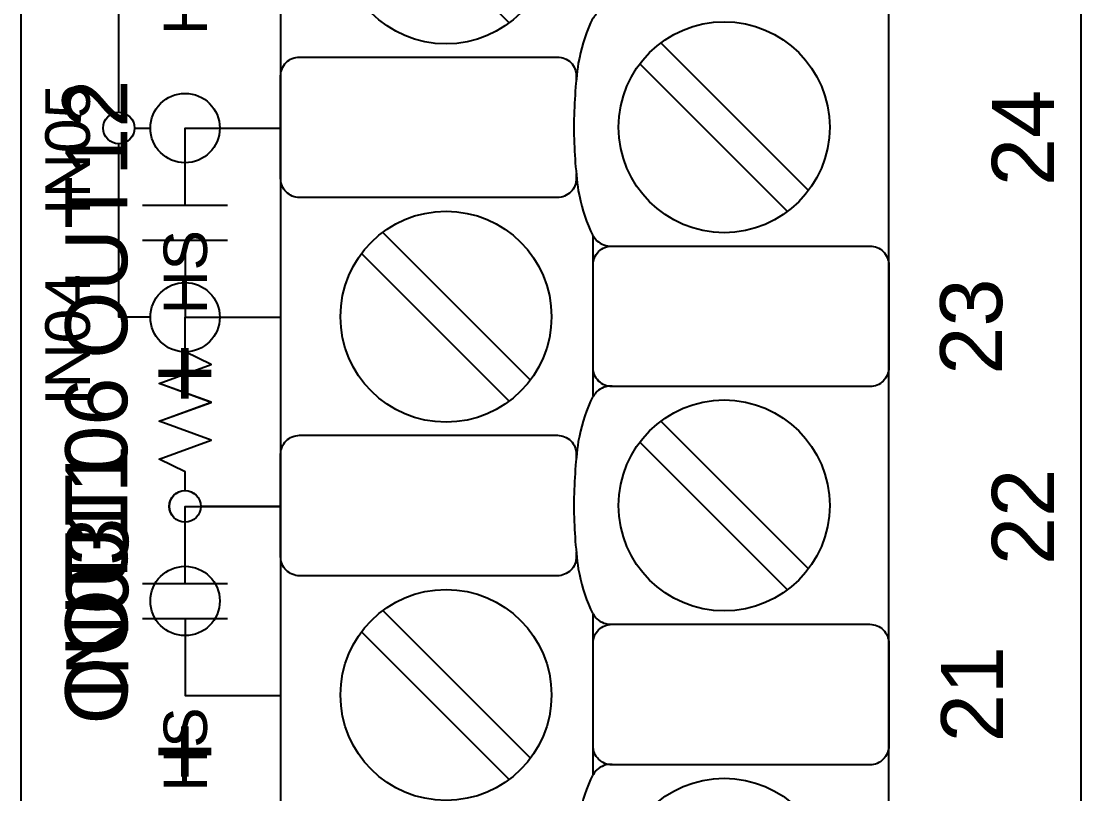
# Model space of a CAD drawing. Extents: x 1 to 47, y 1 to 34.6.
# Drawn here: x 35.169 to 36.849, y 10.742 to 11.968 of the extents above; entities that cross this region are included whole.
import ezdxf

# ---------------------------------------------------------------- set-up
doc = ezdxf.new("R2010")
doc.units = 0
doc.header["$MEASUREMENT"] = 0
for name, color, linetype in [('8_1__0__EMPTY_IO_BOARD_POS', 7, 'CONTINUOUS'), ('8_2__2___8__OPTOISOLATED_I', 7, 'CONTINUOUS'), ('8_3__7___8__OPTOISOLATED_I', 7, 'CONTINUOUS'), ('8_4__C___18__COMMON____6__', 7, 'CONTINUOUS'), ('8_5__D___18__COMMON____6__', 7, 'CONTINUOUS'), ('8_6__E___8__OPTOISOLATED_I', 7, 'CONTINUOUS'), ('8_7__4___18__COMMON____6__', 7, 'CONTINUOUS'), ('8_8__8___8__OPTOISOLATED_I', 7, 'CONTINUOUS'), ('9_0______DWG_', 7, 'CONTINUOUS')]:
    doc.layers.add(name, color=color, linetype=linetype)
doc.styles.add('ARIAL', font='arial.ttf')

msp = doc.modelspace()

# ---------------------------------------------------------------- linework, layer by layer
at = {"layer": '8_1__0__EMPTY_IO_BOARD_POS'}
msp.add_lwpolyline([(36.3965, 9.5875), (36.5145, 9.5875, 0.414213), (36.5445, 9.6175), (36.5445, 14.5993, 0.414214), (36.5145, 14.6293), (36.2015, 14.6293), (35.9567, 14.7202, 0.480048), (35.7585, 14.5752), (35.7585, 14.341, -0.414214), (35.7285, 14.311), (35.6104, 14.311, 0.414212), (35.5804, 14.281), (35.5803, 14.281), (35.5803, 9.2999, 0.414215), (35.6103, 9.2699), (35.9232, 9.27), (36.1679, 9.1791, 0.47859), (36.3665, 9.3241), (36.3665, 9.5575, -0.414214)], format="xyb", close=True, dxfattribs=at)
at = {"layer": '8_2__2___8__OPTOISOLATED_I'}
for points in [[(36.3965, 9.5875), (36.5145, 9.5875, 0.414213), (36.5445, 9.6175), (36.5445, 14.5993, 0.414214), (36.5145, 14.6293), (36.2015, 14.6293), (35.9567, 14.7202, 0.480048), (35.7585, 14.5752), (35.7585, 14.341, -0.414214), (35.7285, 14.311), (35.6104, 14.311, 0.414212), (35.5804, 14.281), (35.5803, 14.281), (35.5803, 9.2999, 0.414215), (35.6103, 9.2699), (35.9232, 9.27), (36.1679, 9.1791, 0.47859), (36.3665, 9.3241), (36.3665, 9.5575, -0.414214)], [(36.0757, 11.4182), (36.0757, 11.5811, -0.414214), (36.1057, 11.6111), (36.5145, 11.6111, -0.414214), (36.5445, 11.5811), (36.5445, 11.4182, -0.414214), (36.5145, 11.3882), (36.1057, 11.3882, -0.414214)], [(36.0757, 10.8182), (36.0757, 10.9811, -0.414214), (36.1057, 11.0111), (36.5145, 11.0111, -0.414214), (36.5445, 10.9811), (36.5445, 10.8182, -0.414214), (36.5145, 10.7882), (36.1057, 10.7882, -0.414214)]]:
    msp.add_lwpolyline(points, format="xyb", close=True, dxfattribs=at)
for points in [[(35.7087, 12.1994), (35.9429, 11.9652)], [(36.1831, 11.9334), (36.4173, 11.6993)], [(36.1497, 11.9), (36.3839, 11.6658)], [(35.4288, 11.676), (35.4288, 11.7982), (35.5799, 11.7982)], [(35.3613, 11.676), (35.4963, 11.676)], [(35.7421, 11.6328), (35.9763, 11.3986)], [(36.0757, 11.3725), (36.0757, 11.6276)], [(35.3613, 11.6203), (35.4963, 11.6203)], [(35.4288, 11.6203), (35.4288, 11.4982), (35.5799, 11.4982)], [(35.7087, 11.5994), (35.9429, 11.3652)], [(36.1831, 11.3334), (36.4173, 11.0993)], [(36.1497, 11.3), (36.3839, 11.0658)], [(35.4288, 11.076), (35.4288, 11.1982), (35.5799, 11.1982)], [(35.3613, 11.076), (35.4963, 11.076)], [(35.7421, 11.0328), (35.9763, 10.7986)], [(36.0757, 10.7725), (36.0757, 11.0276)], [(35.3613, 11.0203), (35.4963, 11.0203)], [(35.4288, 11.0203), (35.4288, 10.8982), (35.5799, 10.8982)], [(35.7087, 10.9993), (35.9429, 10.7652)]]:
    msp.add_lwpolyline(points, dxfattribs=at)
for points in [[(36.1057, 11.989, 0.191033), (36.0818, 11.9805, 0.081668), (36.0717, 11.9649, 0.0591), (36.0523, 11.9011, 0.034646), (36.0453, 11.7996, 0.03436), (36.0523, 11.6989, 0.0591), (36.0717, 11.6352, 0.081668), (36.0818, 11.6196, 0.191033), (36.1057, 11.6111)], [(36.0491, 11.726), (36.0491, 11.7181, -0.414214), (36.0191, 11.6881), (35.6103, 11.6881, -0.414214), (35.5803, 11.7181), (35.5803, 11.8809, -0.414214), (35.6103, 11.9109), (36.0191, 11.9109, -0.414214), (36.0491, 11.8809), (36.0491, 11.8741)], [(36.1057, 11.389, 0.191033), (36.0818, 11.3805, 0.081668), (36.0717, 11.3649, 0.0591), (36.0523, 11.3011, 0.034646), (36.0453, 11.1996, 0.03436), (36.0523, 11.0989, 0.0591), (36.0717, 11.0352, 0.081668), (36.0818, 11.0196, 0.191033), (36.1057, 11.0111)], [(36.0491, 11.126), (36.0491, 11.1181, -0.414214), (36.0191, 11.0881), (35.6103, 11.0881, -0.414214), (35.5803, 11.1181), (35.5803, 11.2809, -0.414214), (35.6103, 11.3109), (36.0191, 11.3109, -0.414214), (36.0491, 11.2809), (36.0491, 11.2741)], [(36.1057, 10.789, 0.191033), (36.0818, 10.7805, 0.081668), (36.0717, 10.7648, 0.0591), (36.0523, 10.7011, 0.034646), (36.0453, 10.5996, 0.03436), (36.0523, 10.4989, 0.0591), (36.0717, 10.4352, 0.081668), (36.0818, 10.4196, 0.191033), (36.1057, 10.4111)]]:
    msp.add_lwpolyline(points, format="xyb", dxfattribs=at)
for centre in [(35.8425, 12.099), (36.2835, 11.7996), (35.8425, 11.499), (36.2835, 11.1996), (35.8425, 10.899), (36.2835, 10.5996)]:
    msp.add_circle(centre, 0.1673, dxfattribs=at)
at = {"layer": '8_3__7___8__OPTOISOLATED_I'}
for points in [[(36.3965, 9.5875), (36.5145, 9.5875, 0.414213), (36.5445, 9.6175), (36.5445, 14.5993, 0.414214), (36.5145, 14.6293), (36.2015, 14.6293), (35.9567, 14.7202, 0.480048), (35.7585, 14.5752), (35.7585, 14.341, -0.414214), (35.7285, 14.311), (35.6104, 14.311, 0.414212), (35.5804, 14.281), (35.5803, 14.281), (35.5803, 9.2999, 0.414215), (35.6103, 9.2699), (35.9232, 9.27), (36.1679, 9.1791, 0.47859), (36.3665, 9.3241), (36.3665, 9.5575, -0.414214)], [(36.0757, 11.4182), (36.0757, 11.5811, -0.414214), (36.1057, 11.6111), (36.5145, 11.6111, -0.414214), (36.5445, 11.5811), (36.5445, 11.4182, -0.414214), (36.5145, 11.3882), (36.1057, 11.3882, -0.414214)], [(36.0757, 10.8182), (36.0757, 10.9811, -0.414214), (36.1057, 11.0111), (36.5145, 11.0111, -0.414214), (36.5445, 10.9811), (36.5445, 10.8182, -0.414214), (36.5145, 10.7882), (36.1057, 10.7882, -0.414214)]]:
    msp.add_lwpolyline(points, format="xyb", close=True, dxfattribs=at)
for points in [[(35.7087, 12.1994), (35.9429, 11.9652)], [(36.1831, 11.9334), (36.4173, 11.6993)], [(36.1497, 11.9), (36.3839, 11.6658)], [(35.4288, 11.676), (35.4288, 11.7982), (35.5799, 11.7982)], [(35.3613, 11.676), (35.4963, 11.676)], [(35.7421, 11.6328), (35.9763, 11.3986)], [(36.0757, 11.3725), (36.0757, 11.6276)], [(35.3613, 11.6203), (35.4963, 11.6203)], [(35.4288, 11.6203), (35.4288, 11.4982), (35.5799, 11.4982)], [(35.7087, 11.5994), (35.9429, 11.3652)], [(36.1831, 11.3334), (36.4173, 11.0993)], [(36.1497, 11.3), (36.3839, 11.0658)], [(35.4288, 11.076), (35.4288, 11.1982), (35.5799, 11.1982)], [(35.3613, 11.076), (35.4963, 11.076)], [(35.7421, 11.0328), (35.9763, 10.7986)], [(36.0757, 10.7725), (36.0757, 11.0276)], [(35.3613, 11.0203), (35.4963, 11.0203)], [(35.4288, 11.0203), (35.4288, 10.8982), (35.5799, 10.8982)], [(35.7087, 10.9993), (35.9429, 10.7652)]]:
    msp.add_lwpolyline(points, dxfattribs=at)
for points in [[(36.1057, 11.989, 0.191033), (36.0818, 11.9805, 0.081668), (36.0717, 11.9649, 0.0591), (36.0523, 11.9011, 0.034646), (36.0453, 11.7996, 0.03436), (36.0523, 11.6989, 0.0591), (36.0717, 11.6352, 0.081668), (36.0818, 11.6196, 0.191033), (36.1057, 11.6111)], [(36.0491, 11.726), (36.0491, 11.7181, -0.414214), (36.0191, 11.6881), (35.6103, 11.6881, -0.414214), (35.5803, 11.7181), (35.5803, 11.8809, -0.414214), (35.6103, 11.9109), (36.0191, 11.9109, -0.414214), (36.0491, 11.8809), (36.0491, 11.8741)], [(36.1057, 11.389, 0.191033), (36.0818, 11.3805, 0.081668), (36.0717, 11.3649, 0.0591), (36.0523, 11.3011, 0.034646), (36.0453, 11.1996, 0.03436), (36.0523, 11.0989, 0.0591), (36.0717, 11.0352, 0.081668), (36.0818, 11.0196, 0.191033), (36.1057, 11.0111)], [(36.0491, 11.126), (36.0491, 11.1181, -0.414214), (36.0191, 11.0881), (35.6103, 11.0881, -0.414214), (35.5803, 11.1181), (35.5803, 11.2809, -0.414214), (35.6103, 11.3109), (36.0191, 11.3109, -0.414214), (36.0491, 11.2809), (36.0491, 11.2741)], [(36.1057, 10.789, 0.191033), (36.0818, 10.7805, 0.081668), (36.0717, 10.7648, 0.0591), (36.0523, 10.7011, 0.034646), (36.0453, 10.5996, 0.03436), (36.0523, 10.4989, 0.0591), (36.0717, 10.4352, 0.081668), (36.0818, 10.4196, 0.191033), (36.1057, 10.4111)]]:
    msp.add_lwpolyline(points, format="xyb", dxfattribs=at)
for centre in [(35.8425, 12.099), (36.2835, 11.7996), (35.8425, 11.499), (36.2835, 11.1996), (35.8425, 10.899), (36.2835, 10.5996)]:
    msp.add_circle(centre, 0.1673, dxfattribs=at)
at = {"layer": '8_4__C___18__COMMON____6__'}
for points in [[(36.3965, 9.5875), (36.5145, 9.5875, 0.414213), (36.5445, 9.6175), (36.5445, 14.5993, 0.414214), (36.5145, 14.6293), (36.2015, 14.6293), (35.9567, 14.7202, 0.480048), (35.7585, 14.5752), (35.7585, 14.341, -0.414214), (35.7285, 14.311), (35.6104, 14.311, 0.414212), (35.5804, 14.281), (35.5803, 14.281), (35.5803, 9.2999, 0.414215), (35.6103, 9.2699), (35.9232, 9.27), (36.1679, 9.1791, 0.47859), (36.3665, 9.3241), (36.3665, 9.5575, -0.414214)], [(36.0757, 11.4182), (36.0757, 11.5811, -0.414214), (36.1057, 11.6111), (36.5145, 11.6111, -0.414214), (36.5445, 11.5811), (36.5445, 11.4182, -0.414214), (36.5145, 11.3882), (36.1057, 11.3882, -0.414214)], [(36.0757, 10.8182), (36.0757, 10.9811, -0.414214), (36.1057, 11.0111), (36.5145, 11.0111, -0.414214), (36.5445, 10.9811), (36.5445, 10.8182, -0.414214), (36.5145, 10.7882), (36.1057, 10.7882, -0.414214)]]:
    msp.add_lwpolyline(points, format="xyb", close=True, dxfattribs=at)
for points in [[(35.7087, 12.1994), (35.9429, 11.9652)], [(35.3238, 11.8232), (35.3238, 12.0732)], [(36.1831, 11.9334), (36.4173, 11.6993)], [(36.1497, 11.9), (36.3839, 11.6658)], [(35.3488, 11.7982), (35.3738, 11.7982)], [(35.4838, 11.7982), (35.5799, 11.7982)], [(35.3738, 11.4981), (35.3238, 11.4981), (35.3238, 11.7732)], [(35.7421, 11.6328), (35.9763, 11.3986)], [(36.0757, 11.3725), (36.0757, 11.6276)], [(35.7087, 11.5994), (35.9429, 11.3652)], [(35.4838, 11.4982), (35.5799, 11.4982)], [(36.1831, 11.3334), (36.4173, 11.0993)], [(36.1497, 11.3), (36.3839, 11.0658)], [(35.4288, 11.1031), (35.4288, 11.1982), (35.5799, 11.1982)], [(35.7421, 11.0328), (35.9763, 10.7986)], [(36.0757, 10.7725), (36.0757, 11.0276)], [(35.4288, 10.9931), (35.4288, 10.8982), (35.5799, 10.8982)], [(35.7087, 10.9993), (35.9429, 10.7652)]]:
    msp.add_lwpolyline(points, dxfattribs=at)
for points in [[(36.1057, 11.989, 0.191033), (36.0818, 11.9805, 0.081668), (36.0717, 11.9649, 0.0591), (36.0523, 11.9011, 0.034646), (36.0453, 11.7996, 0.03436), (36.0523, 11.6989, 0.0591), (36.0717, 11.6352, 0.081668), (36.0818, 11.6196, 0.191033), (36.1057, 11.6111)], [(36.0491, 11.726), (36.0491, 11.7181, -0.414214), (36.0191, 11.6881), (35.6103, 11.6881, -0.414214), (35.5803, 11.7181), (35.5803, 11.8809, -0.414214), (35.6103, 11.9109), (36.0191, 11.9109, -0.414214), (36.0491, 11.8809), (36.0491, 11.8741)], [(36.1057, 11.389, 0.191033), (36.0818, 11.3805, 0.081668), (36.0717, 11.3649, 0.0591), (36.0523, 11.3011, 0.034646), (36.0453, 11.1996, 0.03436), (36.0523, 11.0989, 0.0591), (36.0717, 11.0352, 0.081668), (36.0818, 11.0196, 0.191033), (36.1057, 11.0111)], [(36.0491, 11.126), (36.0491, 11.1181, -0.414214), (36.0191, 11.0881), (35.6103, 11.0881, -0.414214), (35.5803, 11.1181), (35.5803, 11.2809, -0.414214), (35.6103, 11.3109), (36.0191, 11.3109, -0.414214), (36.0491, 11.2809), (36.0491, 11.2741)], [(36.1057, 10.789, 0.191033), (36.0818, 10.7805, 0.081668), (36.0717, 10.7648, 0.0591), (36.0523, 10.7011, 0.034646), (36.0453, 10.5996, 0.03436), (36.0523, 10.4989, 0.0591), (36.0717, 10.4352, 0.081668), (36.0818, 10.4196, 0.191033), (36.1057, 10.4111)]]:
    msp.add_lwpolyline(points, format="xyb", dxfattribs=at)
for centre, radius in [((35.8425, 12.099), 0.1673), ((36.2835, 11.7996), 0.1673), ((35.4288, 11.7982), 0.055), ((35.3238, 11.7982), 0.025), ((35.8425, 11.499), 0.1673), ((35.4288, 11.4982), 0.055), ((36.2835, 11.1996), 0.1673), ((35.4288, 11.0481), 0.055), ((35.8425, 10.899), 0.1673), ((36.2835, 10.5996), 0.1673)]:
    msp.add_circle(centre, radius, dxfattribs=at)
at = {"layer": '8_5__D___18__COMMON____6__'}
for points in [[(36.3965, 9.5875), (36.5145, 9.5875, 0.414213), (36.5445, 9.6175), (36.5445, 14.5993, 0.414214), (36.5145, 14.6293), (36.2015, 14.6293), (35.9567, 14.7202, 0.480048), (35.7585, 14.5752), (35.7585, 14.341, -0.414214), (35.7285, 14.311), (35.6104, 14.311, 0.414212), (35.5804, 14.281), (35.5803, 14.281), (35.5803, 9.2999, 0.414215), (35.6103, 9.2699), (35.9232, 9.27), (36.1679, 9.1791, 0.47859), (36.3665, 9.3241), (36.3665, 9.5575, -0.414214)], [(36.0757, 11.4182), (36.0757, 11.5811, -0.414214), (36.1057, 11.6111), (36.5145, 11.6111, -0.414214), (36.5445, 11.5811), (36.5445, 11.4182, -0.414214), (36.5145, 11.3882), (36.1057, 11.3882, -0.414214)], [(36.0757, 10.8182), (36.0757, 10.9811, -0.414214), (36.1057, 11.0111), (36.5145, 11.0111, -0.414214), (36.5445, 10.9811), (36.5445, 10.8182, -0.414214), (36.5145, 10.7882), (36.1057, 10.7882, -0.414214)]]:
    msp.add_lwpolyline(points, format="xyb", close=True, dxfattribs=at)
for points in [[(35.7087, 12.1994), (35.9429, 11.9652)], [(35.3238, 11.8232), (35.3238, 12.0732)], [(36.1831, 11.9334), (36.4173, 11.6993)], [(36.1497, 11.9), (36.3839, 11.6658)], [(35.3488, 11.7982), (35.3738, 11.7982)], [(35.4838, 11.7982), (35.5799, 11.7982)], [(35.3738, 11.4981), (35.3238, 11.4981), (35.3238, 11.7732)], [(35.7421, 11.6328), (35.9763, 11.3986)], [(36.0757, 11.3725), (36.0757, 11.6276)], [(35.7087, 11.5994), (35.9429, 11.3652)], [(35.4838, 11.4982), (35.5799, 11.4982)], [(36.1831, 11.3334), (36.4173, 11.0993)], [(36.1497, 11.3), (36.3839, 11.0658)], [(35.4288, 11.1031), (35.4288, 11.1982), (35.5799, 11.1982)], [(35.7421, 11.0328), (35.9763, 10.7986)], [(36.0757, 10.7725), (36.0757, 11.0276)], [(35.4288, 10.9931), (35.4288, 10.8982), (35.5799, 10.8982)], [(35.7087, 10.9993), (35.9429, 10.7652)]]:
    msp.add_lwpolyline(points, dxfattribs=at)
for points in [[(36.1057, 11.989, 0.191033), (36.0818, 11.9805, 0.081668), (36.0717, 11.9649, 0.0591), (36.0523, 11.9011, 0.034646), (36.0453, 11.7996, 0.03436), (36.0523, 11.6989, 0.0591), (36.0717, 11.6352, 0.081668), (36.0818, 11.6196, 0.191033), (36.1057, 11.6111)], [(36.0491, 11.726), (36.0491, 11.7181, -0.414214), (36.0191, 11.6881), (35.6103, 11.6881, -0.414214), (35.5803, 11.7181), (35.5803, 11.8809, -0.414214), (35.6103, 11.9109), (36.0191, 11.9109, -0.414214), (36.0491, 11.8809), (36.0491, 11.8741)], [(36.1057, 11.389, 0.191033), (36.0818, 11.3805, 0.081668), (36.0717, 11.3649, 0.0591), (36.0523, 11.3011, 0.034646), (36.0453, 11.1996, 0.03436), (36.0523, 11.0989, 0.0591), (36.0717, 11.0352, 0.081668), (36.0818, 11.0196, 0.191033), (36.1057, 11.0111)], [(36.0491, 11.126), (36.0491, 11.1181, -0.414214), (36.0191, 11.0881), (35.6103, 11.0881, -0.414214), (35.5803, 11.1181), (35.5803, 11.2809, -0.414214), (35.6103, 11.3109), (36.0191, 11.3109, -0.414214), (36.0491, 11.2809), (36.0491, 11.2741)], [(36.1057, 10.789, 0.191033), (36.0818, 10.7805, 0.081668), (36.0717, 10.7648, 0.0591), (36.0523, 10.7011, 0.034646), (36.0453, 10.5996, 0.03436), (36.0523, 10.4989, 0.0591), (36.0717, 10.4352, 0.081668), (36.0818, 10.4196, 0.191033), (36.1057, 10.4111)]]:
    msp.add_lwpolyline(points, format="xyb", dxfattribs=at)
for centre, radius in [((35.8425, 12.099), 0.1673), ((36.2835, 11.7996), 0.1673), ((35.4288, 11.7982), 0.055), ((35.3238, 11.7982), 0.025), ((35.8425, 11.499), 0.1673), ((35.4288, 11.4982), 0.055), ((36.2835, 11.1996), 0.1673), ((35.4288, 11.0481), 0.055), ((35.8425, 10.899), 0.1673), ((36.2835, 10.5996), 0.1673)]:
    msp.add_circle(centre, radius, dxfattribs=at)
at = {"layer": '8_6__E___8__OPTOISOLATED_I'}
for points in [[(36.3965, 9.5875), (36.5145, 9.5875, 0.414213), (36.5445, 9.6175), (36.5445, 14.5993, 0.414214), (36.5145, 14.6293), (36.2015, 14.6293), (35.9567, 14.7202, 0.480048), (35.7585, 14.5752), (35.7585, 14.341, -0.414214), (35.7285, 14.311), (35.6104, 14.311, 0.414212), (35.5804, 14.281), (35.5803, 14.281), (35.5803, 9.2999, 0.414215), (35.6103, 9.2699), (35.9232, 9.27), (36.1679, 9.1791, 0.47859), (36.3665, 9.3241), (36.3665, 9.5575, -0.414214)], [(36.0757, 11.4182), (36.0757, 11.5811, -0.414214), (36.1057, 11.6111), (36.5145, 11.6111, -0.414214), (36.5445, 11.5811), (36.5445, 11.4182, -0.414214), (36.5145, 11.3882), (36.1057, 11.3882, -0.414214)], [(36.0757, 10.8182), (36.0757, 10.9811, -0.414214), (36.1057, 11.0111), (36.5145, 11.0111, -0.414214), (36.5445, 10.9811), (36.5445, 10.8182, -0.414214), (36.5145, 10.7882), (36.1057, 10.7882, -0.414214)]]:
    msp.add_lwpolyline(points, format="xyb", close=True, dxfattribs=at)
for points in [[(35.7087, 12.1994), (35.9429, 11.9652)], [(36.1831, 11.9334), (36.4173, 11.6993)], [(36.1497, 11.9), (36.3839, 11.6658)], [(35.7421, 11.6328), (35.9763, 11.3986)], [(36.0757, 11.3725), (36.0757, 11.6276)], [(35.7087, 11.5994), (35.9429, 11.3652)], [(35.4288, 11.2232), (35.4288, 11.2531), (35.3876, 11.2731), (35.4701, 11.3031), (35.3876, 11.3331), (35.4701, 11.3632), (35.3876, 11.3932), (35.4701, 11.4232), (35.4288, 11.4432), (35.4288, 11.4982), (35.5799, 11.4982)], [(36.1831, 11.3334), (36.4173, 11.0993)], [(36.1497, 11.3), (36.3839, 11.0658)], [(35.5799, 11.1982), (35.4538, 11.1982)], [(35.4288, 11.076), (35.4288, 11.1732)], [(35.3688, 11.076), (35.4888, 11.076)], [(35.7421, 11.0328), (35.9763, 10.7986)], [(36.0757, 10.7725), (36.0757, 11.0276)], [(35.3688, 11.0203), (35.4888, 11.0203)], [(35.4288, 11.0203), (35.4288, 10.8982), (35.5799, 10.8982)], [(35.7087, 10.9993), (35.9429, 10.7652)]]:
    msp.add_lwpolyline(points, dxfattribs=at)
for points in [[(36.1057, 11.989, 0.191033), (36.0818, 11.9805, 0.081668), (36.0717, 11.9649, 0.0591), (36.0523, 11.9011, 0.034646), (36.0453, 11.7996, 0.03436), (36.0523, 11.6989, 0.0591), (36.0717, 11.6352, 0.081668), (36.0818, 11.6196, 0.191033), (36.1057, 11.6111)], [(36.0491, 11.726), (36.0491, 11.7181, -0.414214), (36.0191, 11.6881), (35.6103, 11.6881, -0.414214), (35.5803, 11.7181), (35.5803, 11.8809, -0.414214), (35.6103, 11.9109), (36.0191, 11.9109, -0.414214), (36.0491, 11.8809), (36.0491, 11.8741)], [(36.1057, 11.389, 0.191033), (36.0818, 11.3805, 0.081668), (36.0717, 11.3649, 0.0591), (36.0523, 11.3011, 0.034646), (36.0453, 11.1996, 0.03436), (36.0523, 11.0989, 0.0591), (36.0717, 11.0352, 0.081668), (36.0818, 11.0196, 0.191033), (36.1057, 11.0111)], [(36.0491, 11.126), (36.0491, 11.1181, -0.414214), (36.0191, 11.0881), (35.6103, 11.0881, -0.414214), (35.5803, 11.1181), (35.5803, 11.2809, -0.414214), (35.6103, 11.3109), (36.0191, 11.3109, -0.414214), (36.0491, 11.2809), (36.0491, 11.2741)], [(36.1057, 10.789, 0.191033), (36.0818, 10.7805, 0.081668), (36.0717, 10.7648, 0.0591), (36.0523, 10.7011, 0.034646), (36.0453, 10.5996, 0.03436), (36.0523, 10.4989, 0.0591), (36.0717, 10.4352, 0.081668), (36.0818, 10.4196, 0.191033), (36.1057, 10.4111)]]:
    msp.add_lwpolyline(points, format="xyb", dxfattribs=at)
for centre, radius in [((35.8425, 12.099), 0.1673), ((36.2835, 11.7996), 0.1673), ((35.8425, 11.499), 0.1673), ((36.2835, 11.1996), 0.1673), ((35.4288, 11.1982), 0.025), ((35.8425, 10.899), 0.1673), ((36.2835, 10.5996), 0.1673)]:
    msp.add_circle(centre, radius, dxfattribs=at)
at = {"layer": '8_7__4___18__COMMON____6__'}
for points in [[(36.3965, 9.5875), (36.5145, 9.5875, 0.414213), (36.5445, 9.6175), (36.5445, 14.5993, 0.414214), (36.5145, 14.6293), (36.2015, 14.6293), (35.9567, 14.7202, 0.480048), (35.7585, 14.5752), (35.7585, 14.341, -0.414214), (35.7285, 14.311), (35.6104, 14.311, 0.414212), (35.5804, 14.281), (35.5803, 14.281), (35.5803, 9.2999, 0.414215), (35.6103, 9.2699), (35.9232, 9.27), (36.1679, 9.1791, 0.47859), (36.3665, 9.3241), (36.3665, 9.5575, -0.414214)], [(36.0757, 11.4182), (36.0757, 11.5811, -0.414214), (36.1057, 11.6111), (36.5145, 11.6111, -0.414214), (36.5445, 11.5811), (36.5445, 11.4182, -0.414214), (36.5145, 11.3882), (36.1057, 11.3882, -0.414214)], [(36.0757, 10.8182), (36.0757, 10.9811, -0.414214), (36.1057, 11.0111), (36.5145, 11.0111, -0.414214), (36.5445, 10.9811), (36.5445, 10.8182, -0.414214), (36.5145, 10.7882), (36.1057, 10.7882, -0.414214)]]:
    msp.add_lwpolyline(points, format="xyb", close=True, dxfattribs=at)
for points in [[(35.7087, 12.1994), (35.9429, 11.9652)], [(35.3238, 11.8232), (35.3238, 12.0732)], [(36.1831, 11.9334), (36.4173, 11.6993)], [(36.1497, 11.9), (36.3839, 11.6658)], [(35.3488, 11.7982), (35.3738, 11.7982)], [(35.4838, 11.7982), (35.5799, 11.7982)], [(35.3738, 11.4982), (35.3238, 11.4982), (35.3238, 11.7732)], [(35.7421, 11.6328), (35.9763, 11.3986)], [(36.0757, 11.3725), (36.0757, 11.6276)], [(35.7087, 11.5994), (35.9429, 11.3652)], [(35.4838, 11.4982), (35.5799, 11.4982)], [(36.1831, 11.3334), (36.4173, 11.0993)], [(36.1497, 11.3), (36.3839, 11.0658)], [(35.4288, 11.1031), (35.4288, 11.1982), (35.5799, 11.1982)], [(35.7421, 11.0328), (35.9763, 10.7986)], [(36.0757, 10.7725), (36.0757, 11.0276)], [(35.4288, 10.9931), (35.4288, 10.8982), (35.5799, 10.8982)], [(35.7087, 10.9993), (35.9429, 10.7652)]]:
    msp.add_lwpolyline(points, dxfattribs=at)
for points in [[(36.1057, 11.989, 0.191033), (36.0818, 11.9805, 0.081668), (36.0717, 11.9649, 0.0591), (36.0523, 11.9011, 0.034646), (36.0453, 11.7996, 0.03436), (36.0523, 11.6989, 0.0591), (36.0717, 11.6352, 0.081668), (36.0818, 11.6196, 0.191033), (36.1057, 11.6111)], [(36.0491, 11.726), (36.0491, 11.7181, -0.414214), (36.0191, 11.6881), (35.6103, 11.6881, -0.414214), (35.5803, 11.7181), (35.5803, 11.8809, -0.414214), (35.6103, 11.9109), (36.0191, 11.9109, -0.414214), (36.0491, 11.8809), (36.0491, 11.8741)], [(36.1057, 11.389, 0.191033), (36.0818, 11.3805, 0.081668), (36.0717, 11.3649, 0.0591), (36.0523, 11.3011, 0.034646), (36.0453, 11.1996, 0.03436), (36.0523, 11.0989, 0.0591), (36.0717, 11.0352, 0.081668), (36.0818, 11.0196, 0.191033), (36.1057, 11.0111)], [(36.0491, 11.126), (36.0491, 11.1181, -0.414214), (36.0191, 11.0881), (35.6103, 11.0881, -0.414214), (35.5803, 11.1181), (35.5803, 11.2809, -0.414214), (35.6103, 11.3109), (36.0191, 11.3109, -0.414214), (36.0491, 11.2809), (36.0491, 11.2741)], [(36.1057, 10.789, 0.191033), (36.0818, 10.7805, 0.081668), (36.0717, 10.7648, 0.0591), (36.0523, 10.7011, 0.034646), (36.0453, 10.5996, 0.03436), (36.0523, 10.4989, 0.0591), (36.0717, 10.4352, 0.081668), (36.0818, 10.4196, 0.191033), (36.1057, 10.4111)]]:
    msp.add_lwpolyline(points, format="xyb", dxfattribs=at)
for centre, radius in [((35.8425, 12.099), 0.1673), ((36.2835, 11.7996), 0.1673), ((35.4288, 11.7982), 0.055), ((35.3238, 11.7982), 0.025), ((35.8425, 11.499), 0.1673), ((35.4288, 11.4982), 0.055), ((36.2835, 11.1996), 0.1673), ((35.4288, 11.0481), 0.055), ((35.8425, 10.899), 0.1673), ((36.2835, 10.5996), 0.1673)]:
    msp.add_circle(centre, radius, dxfattribs=at)
at = {"layer": '8_8__8___8__OPTOISOLATED_I'}
for points in [[(36.3965, 9.5875), (36.5145, 9.5875, 0.414213), (36.5445, 9.6175), (36.5445, 14.5993, 0.414214), (36.5145, 14.6293), (36.2015, 14.6293), (35.9567, 14.7202, 0.480048), (35.7585, 14.5752), (35.7585, 14.341, -0.414214), (35.7285, 14.311), (35.6104, 14.311, 0.414212), (35.5804, 14.281), (35.5803, 14.281), (35.5803, 9.2999, 0.414215), (35.6103, 9.2699), (35.9232, 9.27), (36.1679, 9.1791, 0.47859), (36.3665, 9.3241), (36.3665, 9.5575, -0.414214)], [(36.0757, 11.4182), (36.0757, 11.5811, -0.414214), (36.1057, 11.6111), (36.5145, 11.6111, -0.414214), (36.5445, 11.5811), (36.5445, 11.4182, -0.414214), (36.5145, 11.3882), (36.1057, 11.3882, -0.414214)], [(36.0757, 10.8182), (36.0757, 10.9811, -0.414214), (36.1057, 11.0111), (36.5145, 11.0111, -0.414214), (36.5445, 10.9811), (36.5445, 10.8182, -0.414214), (36.5145, 10.7882), (36.1057, 10.7882, -0.414214)]]:
    msp.add_lwpolyline(points, format="xyb", close=True, dxfattribs=at)
for points in [[(35.7087, 12.1994), (35.9429, 11.9652)], [(36.1831, 11.9334), (36.4173, 11.6993)], [(36.1497, 11.9), (36.3839, 11.6658)], [(35.7421, 11.6328), (35.9763, 11.3986)], [(36.0757, 11.3725), (36.0757, 11.6276)], [(35.7087, 11.5994), (35.9429, 11.3652)], [(35.4288, 11.223), (35.4288, 11.2531), (35.3876, 11.2731), (35.4701, 11.3031), (35.3876, 11.3331), (35.4701, 11.3631), (35.3876, 11.3931), (35.4701, 11.4232), (35.4288, 11.4432), (35.4288, 11.4981), (35.5799, 11.4981)], [(36.1831, 11.3334), (36.4173, 11.0993)], [(36.1497, 11.3), (36.3839, 11.0658)], [(35.4537, 11.1982), (35.5799, 11.1982)], [(35.4288, 11.076), (35.4288, 11.1733)], [(35.3688, 11.076), (35.4888, 11.076)], [(35.7421, 11.0328), (35.9763, 10.7986)], [(36.0757, 10.7725), (36.0757, 11.0276)], [(35.3688, 11.0203), (35.4888, 11.0203)], [(35.4288, 11.0203), (35.4288, 10.8982), (35.5799, 10.8982)], [(35.7087, 10.9993), (35.9429, 10.7652)]]:
    msp.add_lwpolyline(points, dxfattribs=at)
for points in [[(36.1057, 11.989, 0.191033), (36.0818, 11.9805, 0.081668), (36.0717, 11.9649, 0.0591), (36.0523, 11.9011, 0.034646), (36.0453, 11.7996, 0.03436), (36.0523, 11.6989, 0.0591), (36.0717, 11.6352, 0.081668), (36.0818, 11.6196, 0.191033), (36.1057, 11.6111)], [(36.0491, 11.726), (36.0491, 11.7181, -0.414214), (36.0191, 11.6881), (35.6103, 11.6881, -0.414214), (35.5803, 11.7181), (35.5803, 11.8809, -0.414214), (35.6103, 11.9109), (36.0191, 11.9109, -0.414214), (36.0491, 11.8809), (36.0491, 11.8741)], [(36.1057, 11.389, 0.191033), (36.0818, 11.3805, 0.081668), (36.0717, 11.3649, 0.0591), (36.0523, 11.3011, 0.034646), (36.0453, 11.1996, 0.03436), (36.0523, 11.0989, 0.0591), (36.0717, 11.0352, 0.081668), (36.0818, 11.0196, 0.191033), (36.1057, 11.0111)], [(36.0491, 11.126), (36.0491, 11.1181, -0.414214), (36.0191, 11.0881), (35.6103, 11.0881, -0.414214), (35.5803, 11.1181), (35.5803, 11.2809, -0.414214), (35.6103, 11.3109), (36.0191, 11.3109, -0.414214), (36.0491, 11.2809), (36.0491, 11.2741)], [(36.1057, 10.789, 0.191033), (36.0818, 10.7805, 0.081668), (36.0717, 10.7648, 0.0591), (36.0523, 10.7011, 0.034646), (36.0453, 10.5996, 0.03436), (36.0523, 10.4989, 0.0591), (36.0717, 10.4352, 0.081668), (36.0818, 10.4196, 0.191033), (36.1057, 10.4111)]]:
    msp.add_lwpolyline(points, format="xyb", dxfattribs=at)
for centre, radius in [((35.8425, 12.099), 0.1673), ((36.2835, 11.7996), 0.1673), ((35.8425, 11.499), 0.1673), ((36.2835, 11.1996), 0.1673), ((35.4288, 11.1982), 0.0249), ((35.8425, 10.899), 0.1673), ((36.2835, 10.5996), 0.1673)]:
    msp.add_circle(centre, radius, dxfattribs=at)
at = {"layer": '9_0______DWG_'}
msp.add_lwpolyline([(35.169, 3.6192), (35.169, 20.2795, -0.468367), (35.229, 20.3295), (36.7989, 20.3295, -0.414132), (36.849, 20.2795), (36.849, 3.6192, -0.414214), (36.7989, 3.5692), (35.219, 3.5692, -0.414287)], format="xyb", close=True, dxfattribs=at)

# ---------------------------------------------------------------- texts
at = {"layer": '8_2__2___8__OPTOISOLATED_I', "style": 'ARIAL'}
for s, p in [('OUT12', (35.3372, 11.4323)), ('OUT11', (35.3372, 10.8526))]:
    msp.add_text(s, height=0.09833, rotation=90, dxfattribs=at).set_placement(p)
at = {"layer": '8_3__7___8__OPTOISOLATED_I', "style": 'ARIAL'}
for s, height, p in [('OUT12', 0.09833, (35.3372, 11.4323)), ('+', 0.118, (35.4856, 11.3612)), ('OUT11', 0.09833, (35.3372, 10.8525)), ('+', 0.118, (35.4856, 10.7612))]:
    msp.add_text(s, height=height, rotation=90, dxfattribs=at).set_placement(p)
at = {"layer": '8_4__C___18__COMMON____6__', "style": 'ARIAL'}
for s, height, p in [('IN05', 0.0708, (35.2779, 11.6595)), ('IN04', 0.0708, (35.2779, 11.3577)), ('IN03', 0.09833, (35.3388, 10.8902))]:
    msp.add_text(s, height=height, rotation=90, dxfattribs=at).set_placement(p)
at = {"layer": '8_5__D___18__COMMON____6__', "style": 'ARIAL'}
for s, height, p in [('IN05', 0.0708, (35.2779, 11.6595)), ('IN04', 0.0708, (35.2779, 11.3577)), ('IN03', 0.09833, (35.3388, 10.8902))]:
    msp.add_text(s, height=height, rotation=90, dxfattribs=at).set_placement(p)
at = {"layer": '8_6__E___8__OPTOISOLATED_I', "style": 'ARIAL'}
for s, height, p in [('HS', 0.06883, (35.4636, 11.5029)), ('OUT06', 0.09833, (35.3372, 10.9599)), ('+', 0.118, (35.4856, 10.7612))]:
    msp.add_text(s, height=height, rotation=90, dxfattribs=at).set_placement(p)
at = {"layer": '8_7__4___18__COMMON____6__', "style": 'ARIAL'}
for s, height, p in [('IN05', 0.0708, (35.2779, 11.6595)), ('IN04', 0.0708, (35.2779, 11.3578)), ('IN03', 0.09833, (35.3388, 10.8902))]:
    msp.add_text(s, height=height, rotation=90, dxfattribs=at).set_placement(p)
at = {"layer": '8_8__8___8__OPTOISOLATED_I', "style": 'ARIAL'}
for s, height, p in [('HS', 0.06883, (35.4636, 11.9458)), ('OUT06', 0.09833, (35.3372, 10.9599)), ('HS', 0.06883, (35.4636, 10.7458))]:
    msp.add_text(s, height=height, rotation=90, dxfattribs=at).set_placement(p)
at = {"layer": '9_0______DWG_', "style": 'ARIAL'}
for s, p in [('24', (36.8063, 11.7062)), ('23', (36.7242, 11.4069)), ('22', (36.8063, 11.1051)), ('21', (36.7258, 10.824))]:
    msp.add_text(s, height=0.09833, rotation=90, dxfattribs=at).set_placement(p)

doc.saveas('drawing.dxf')
